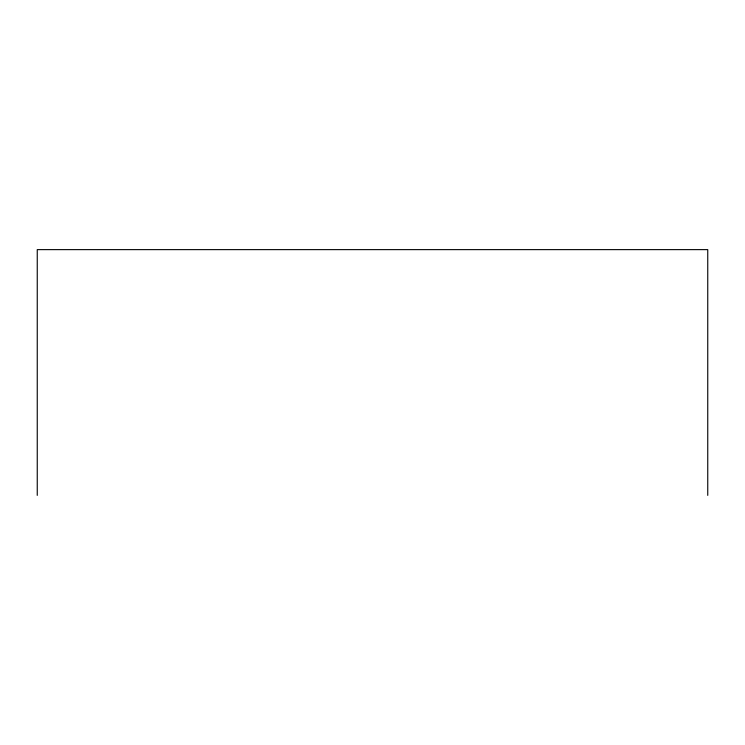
<?xml version="1.0" encoding="UTF-8"?>
<svg xmlns="http://www.w3.org/2000/svg" width="745" height="745" viewBox="0 0 745 745"><rect width="100%" height="100%" fill="white"/><g stroke="black" fill="none" stroke-linecap="round" stroke-linejoin="round"><path stroke-width="1.12" d="M707.75 495.378L707.75 249.622L37.25 249.622L37.25 495.378"/></g></svg>
